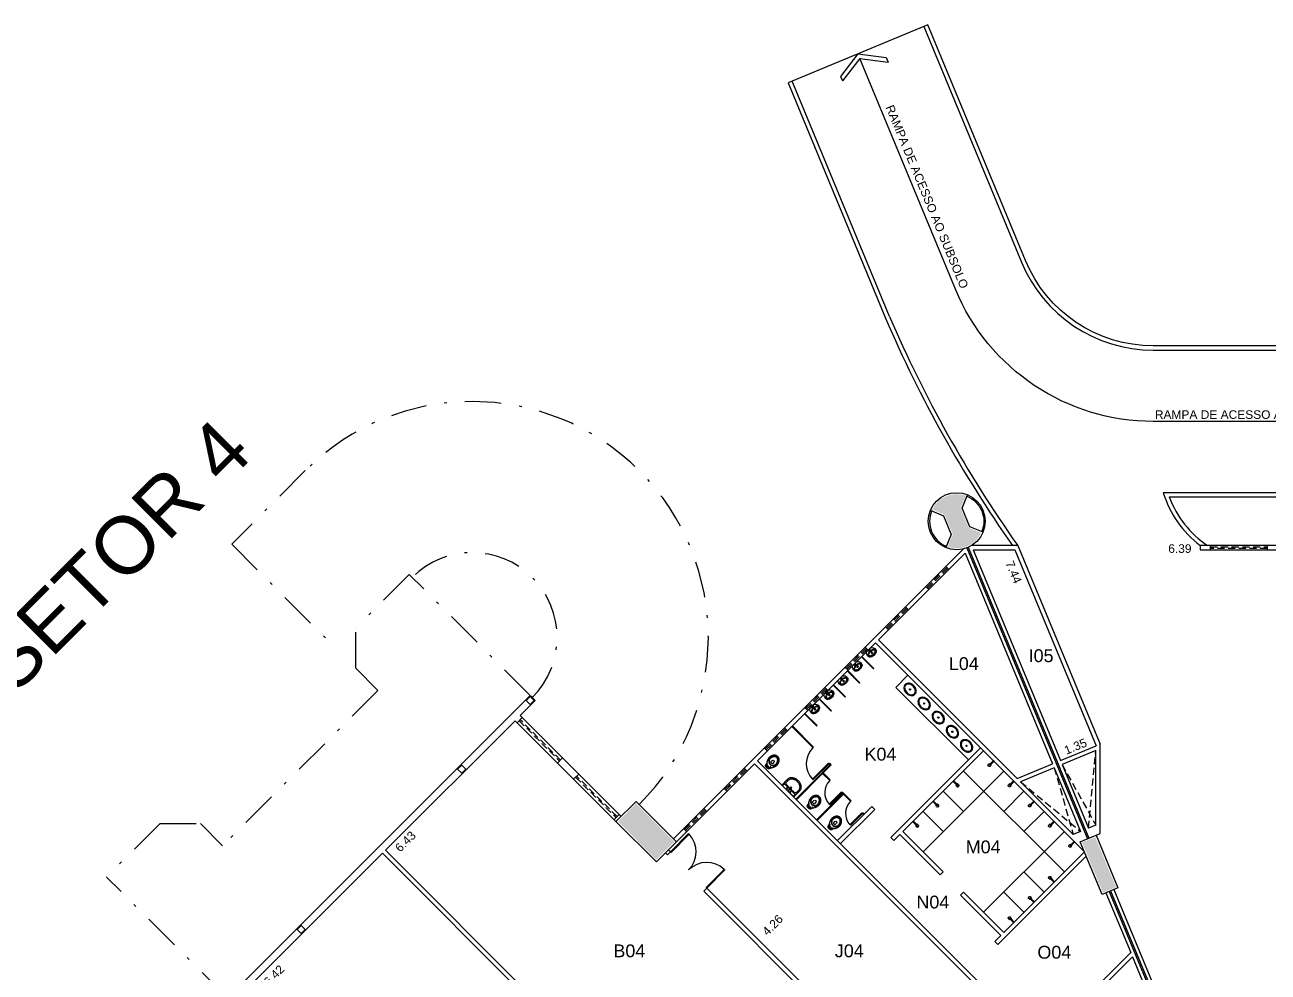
# Model space of a CAD drawing. Extents: x 308 to 539, y -42 to 210.
# Drawn here: x 378.66 to 422.23, y 172.82 to 206.02 of the extents above; entities that cross this region are included whole.
import ezdxf

# ---------------------------------------------------------------- set-up
doc = ezdxf.new("R2010")
doc.units = 0
doc.header["$LTSCALE"] = 2
doc.header["$PDMODE"] = 3
doc.linetypes.add('DASHDOT2', pattern=[12.7, 6.35, -3.175, 0, -3.175])
doc.linetypes.add('HIDDEN', pattern=[0.375, 0.25, -0.125])
doc.layers.get('0').update_dxf_attribs({"linetype": 'CONTINUOUS'})
doc.layers.get('DEFPOINTS').update_dxf_attribs({"linetype": 'CONTINUOUS'})
for name, color, linetype in [('DIVISÓRIAS-ARY', 2, 'CONTINUOUS'), ('ESQUADRIA-ALTA-ARY', 7, 'HIDDEN'), ('HACHURAS-ARY', 9, 'CONTINUOUS'), ('L_DECA', 7, 'CONTINUOUS'), ('MOBILIÁRIO-ARY', 7, 'CONTINUOUS'), ('PAREDE-ALTA-ARY', 1, 'CONTINUOUS'), ('PAREDE-BAIXA-ARY', 2, 'CONTINUOUS'), ('PEÇAS-SANIT-ARY', 7, 'CONTINUOUS'), ('PILAR-RED-ARY', 5, 'CONTINUOUS'), ('PILARES-PRINC-ARY', 5, 'CONTINUOUS'), ('PILARES-SECUND-ARY', 5, 'CONTINUOUS'), ('PROJ-COBERTURA-ARY', 7, 'DASHDOT2'), ('RAMPA-ARY', 2, 'CONTINUOUS'), ('RAMPA-INT-ARY', 7, 'CONTINUOUS'), ('RAMPA-PROJ-ARY', 7, 'HIDDEN'), ('TEXTO-PB-COR-ARY', 12, 'CONTINUOUS'), ('TEXTO-PB-COTAS-ARY', 12, 'CONTINUOUS'), ('TEXTOG-EP-ARY', 11, 'CONTINUOUS')]:
    doc.layers.add(name, color=color, linetype=linetype)
doc.styles.add('ARIAL', font='arial.ttf', dxfattribs={"height": 0.5})
doc.styles.add('SEM_ESCALA', font='arial.ttf')
doc.dimstyles.new('DIMTIC100-ARY', dxfattribs={"dimtxt": 0.3, "dimasz": 0.12, "dimexe": 0.1, "dimexo": 0.15, "dimgap": 0.1, "dimtad": 1, "dimjust": 1, "dimtoh": 1, "dimrnd": 0.01, "dimzin": 0, "dimdsep": 46, "dimtxsty": 'SEM_ESCALA', "dimblk1": 'NONE', "dimblk2": 'NONE', "dimsah": 1, "dimcen": -0.1, "dimdle": 0.06, "dimse1": 1, "dimse2": 1, "dimsd1": 1, "dimsd2": 1, "dimclrd": 1, "dimclre": 1, "dimclrt": 2, "dimadec": 0, "dimazin": 0, "dimtfac": 1, "dimtix": 1, "dimtmove": 2, "dimatfit": 3, "dimldrblk": 'NONE', "dimfxl": 1, "dimtolj": 1, "dimtzin": 0, "dimarcsym": 0})

# ---------------------------------------------------------------- blocks, each defined once
blk = doc.blocks.new('RAV10')
at = {"layer": 'L_DECA'}
blk.add_lwpolyline([(4.6, -12.9), (8.2, -12.9), (8.2, -12.9), (8.7, -13), (9.2, -13.2), (9.6, -13.5), (9.9, -14), (10.1, -14.3), (10.1, -14.3), (10.1, -14.3), (10.1, -14.3), (10.1, -14.3), (10.1, -14.3), (12.2, -18), (12.2, -18), (12.5, -18.6), (12.8, -19.1), (13.1, -19.6), (13.3, -20.1), (13.3, -20.1), (13.6, -20.6), (13.9, -21.1), (14.2, -21.5), (14.5, -22.1), (14.7, -22.6), (15, -23.1), (15.3, -23.6), (15.5, -24.1), (15.5, -24.1), (15.9, -24.8), (16.3, -25.6), (16.6, -26.3), (16.9, -27), (17.2, -27.8), (17.5, -28.6), (17.8, -29.4), (18, -30.2), (18, -30.2), (18.3, -31.4), (18.6, -32.6), (18.8, -33.9), (19, -35.2), (19.1, -36.4), (19.1, -37.7), (19.1, -39), (19, -40.3), (19, -40.3), (18.8, -41.6), (18.6, -42.9), (18.2, -44.2), (17.9, -45.5), (17.4, -46.8), (16.9, -48), (16.4, -49.3), (15.8, -50.4), (15.8, -50.4), (15.2, -51.4), (14.6, -52.3), (13.9, -53.1), (13.3, -53.9), (12.5, -54.8), (11.7, -55.5), (10.9, -56.3), (10.1, -57), (10.1, -57), (9, -57.8), (7.9, -58.5), (6.6, -59.1), (5.4, -59.6), (4.1, -60), (2.8, -60.3), (1.4, -60.4), (0, -60.5), (0, -60.5), (-1.4, -60.4), (-2.7, -60.3), (-4, -60), (-5.3, -59.6), (-6.6, -59.1), (-7.8, -58.5), (-9, -57.8), (-10.1, -57), (-10.1, -57), (-10.9, -56.3), (-11.7, -55.5), (-12.5, -54.8), (-13.2, -53.9), (-13.9, -53.1), (-14.5, -52.3), (-15.1, -51.4), (-15.7, -50.4), (-15.7, -50.4), (-16.3, -49.3), (-16.9, -48), (-17.4, -46.8), (-17.8, -45.5), (-18.2, -44.2), (-18.5, -42.9), (-18.7, -41.6), (-19, -40.3), (-19, -40.3), (-19, -39), (-19, -37.7), (-19, -36.4), (-18.9, -35.2), (-18.7, -33.9), (-18.5, -32.6), (-18.2, -31.4), (-17.9, -30.2), (-17.9, -30.2), (-17.7, -29.4), (-17.4, -28.6), (-17.1, -27.8), (-16.9, -27), (-16.6, -26.3), (-16.2, -25.6), (-15.8, -24.8), (-15.5, -24.1), (-15.5, -24.1), (-15.2, -23.6), (-15, -23.1), (-14.7, -22.6), (-14.4, -22.1), (-14.2, -21.5), (-13.9, -21.1), (-13.6, -20.6), (-13.3, -20.1), (-13.3, -20.1), (-13.1, -19.6), (-12.8, -19.1), (-12.4, -18.6), (-12.1, -18), (-10.1, -14.3), (-10.1, -14.3), (-10.1, -14.3), (-10.1, -14.3), (-10.1, -14.3), (-10.1, -14.3), (-9.8, -14), (-9.8, -14), (-9.6, -13.5), (-9.1, -13.2), (-8.6, -13), (-8.1, -12.9), (-4.5, -12.9)], dxfattribs=at)
at = {"layer": 'L_DECA', "color": 1}
for points in [[(12.2, -18), (13.3, -20.1), (13.3, -20.1), (13.6, -20.6), (13.8, -21.1), (14.1, -21.5), (14.3, -22.1), (14.5, -22.6), (14.7, -23.1), (15, -23.6), (15.2, -24.1), (15.2, -24.1), (15.5, -24.8), (15.9, -25.6), (16.2, -26.3), (16.6, -27.1), (16.9, -27.8), (17.1, -28.5), (17.4, -29.4), (17.6, -30.2), (17.6, -30.2), (17.9, -31.4), (18.1, -32.6), (18.3, -33.9), (18.5, -35.2), (18.5, -36.4), (18.5, -37.7), (18.5, -39), (18.4, -40.3), (18.4, -40.3), (18.2, -41.6), (17.9, -42.9), (17.6, -44.2), (17.2, -45.5), (16.7, -46.8), (16.2, -48), (15.6, -49.3), (15, -50.4), (15, -50.4), (14.4, -51.2), (13.9, -52), (13.3, -52.8), (12.8, -53.5), (12.2, -54.2), (11.5, -54.9), (10.9, -55.5), (10.1, -56.2), (10.1, -56.2), (9, -57.1), (7.9, -57.8), (6.6, -58.4), (5.4, -58.9), (4.1, -59.3), (2.8, -59.6), (1.4, -59.8), (0, -59.8), (0, -59.8), (-1.4, -59.8), (-2.7, -59.6), (-4.1, -59.3), (-5.3, -58.9), (-6.6, -58.4), (-7.8, -57.8), (-9, -57.1), (-10.1, -56.2), (-10.1, -56.2), (-10.8, -55.5), (-11.5, -54.9), (-12.1, -54.2), (-12.7, -53.5), (-13.3, -52.8), (-13.9, -52), (-14.4, -51.2), (-14.9, -50.4), (-14.9, -50.4), (-15.5, -49.3), (-16.1, -48), (-16.6, -46.8), (-17.1, -45.5), (-17.5, -44.2), (-17.9, -42.9), (-18.1, -41.6), (-18.3, -40.3), (-18.3, -40.3), (-18.4, -39.1), (-18.5, -37.7), (-18.5, -36.4), (-18.4, -35.2), (-18.2, -33.9), (-18, -32.6), (-17.8, -31.4), (-17.5, -30.2), (-17.5, -30.2), (-17.3, -29.4), (-17, -28.6), (-16.8, -27.8), (-16.5, -27.1), (-16.2, -26.3), (-15.8, -25.6), (-15.5, -24.8), (-15.2, -24.1), (-15.2, -24.1), (-15, -23.6), (-14.7, -23.1), (-14.5, -22.6), (-14.2, -22.1), (-14, -21.5), (-13.7, -21.1), (-13.5, -20.6), (-13.2, -20.1), (-12.1, -18)], [(-12.9, -30.2), (-12.9, -30.2), (-12.4, -29.3), (-11.9, -28.4), (-11.2, -27.7), (-10.6, -26.9), (-9.9, -26.2), (-9.2, -25.6), (-8.4, -25), (-7.5, -24.4), (-6.7, -23.9), (-5.8, -23.5), (-4.9, -23.1), (-3.9, -22.8), (-3, -22.6), (-2, -22.4), (-1, -22.3), (0, -22.2), (0, -22.2), (1, -22.3), (2, -22.4), (3, -22.6), (4, -22.8), (5, -23.1), (5.8, -23.5), (6.8, -23.9), (7.6, -24.4), (8.5, -25), (9.3, -25.6), (10, -26.2), (10.6, -26.9), (11.3, -27.7), (12, -28.4), (12.5, -29.3), (13, -30.2), (13, -30.2), (13.6, -31.3), (14, -32.6), (14.3, -33.8), (14.6, -35.1), (14.7, -36.4), (14.7, -37.7), (14.7, -39), (14.4, -40.3), (14.4, -40.3), (14.2, -41.6), (13.8, -42.9), (13.4, -44.2), (12.9, -45.5), (12.4, -46.8), (11.7, -48), (11.1, -49.3), (10.4, -50.4), (10.4, -50.4), (9.4, -51.7), (8.4, -52.8), (7.2, -53.8), (5.9, -54.6), (4.5, -55.2), (3.1, -55.8), (1.5, -56.1), (0, -56.2), (0, -56.2), (-1.5, -56.1), (-3.1, -55.8), (-4.4, -55.2), (-5.8, -54.6), (-7.1, -53.8), (-8.3, -52.8), (-9.3, -51.7), (-10.3, -50.4), (-10.3, -50.4), (-11, -49.3), (-11.7, -48), (-12.3, -46.8), (-12.8, -45.5), (-13.3, -44.2), (-13.7, -42.9), (-14.1, -41.6), (-14.4, -40.3), (-14.4, -40.3), (-14.6, -39), (-14.7, -37.7), (-14.6, -36.4), (-14.5, -35.1), (-14.2, -33.8), (-13.9, -32.6), (-13.5, -31.3), (-12.9, -30.2)], [(-12, -30.2), (-12, -30.2), (-11.5, -29.4), (-11, -28.6), (-10.4, -27.9), (-9.8, -27.2), (-9.1, -26.7), (-8.5, -26.1), (-7.7, -25.5), (-6.9, -25), (-6.1, -24.6), (-5.3, -24.2), (-4.5, -23.9), (-3.6, -23.6), (-2.8, -23.4), (-1.8, -23.2), (-0.9, -23.2), (0, -23.1), (0, -23.1), (0.9, -23.2), (1.9, -23.2), (2.8, -23.4), (3.6, -23.6), (4.5, -23.9), (5.4, -24.2), (6.2, -24.6), (7, -25), (7.7, -25.5), (8.5, -26.1), (9.2, -26.7), (9.8, -27.2), (10.4, -27.9), (11, -28.6), (11.5, -29.4), (12, -30.2), (12, -30.2), (12.7, -31.3), (13.2, -32.6), (13.6, -33.8), (13.9, -35), (14.1, -36.4), (14.1, -37.7), (14.1, -39), (13.9, -40.3), (13.9, -40.3), (13.6, -41.7), (13.2, -43), (12.8, -44.3), (12.3, -45.5), (11.7, -46.9), (11.1, -48.1), (10.4, -49.3), (9.6, -50.4), (9.6, -50.4), (8.8, -51.6), (7.8, -52.6), (6.7, -53.5), (5.5, -54.2), (4.2, -54.8), (2.8, -55.3), (1.5, -55.5), (0, -55.7), (0, -55.7), (-1.5, -55.5), (-2.8, -55.3), (-4.2, -54.8), (-5.4, -54.2), (-6.6, -53.5), (-7.7, -52.6), (-8.7, -51.6), (-9.6, -50.4), (-9.6, -50.4), (-10.3, -49.3), (-11, -48.1), (-11.7, -46.9), (-12.2, -45.5), (-12.7, -44.3), (-13.1, -43), (-13.5, -41.7), (-13.8, -40.3), (-13.8, -40.3), (-14, -39), (-14.1, -37.7), (-14, -36.4), (-13.9, -35), (-13.6, -33.8), (-13.2, -32.6), (-12.7, -31.3), (-12, -30.2)], [(-7.7, -9.4), (-8.1, -10.1), (-8.5, -10.8), (-8.6, -11.4), (-8.8, -12.2), (-8.8, -13.1)], [(-5.1, -12.9), (-5.1, -9.7), (-5.1, -7.8), (-5.1, -7.8), (-5.2, -7.6), (-5.3, -7.5), (-5.5, -7.4), (-5.9, -7.6), (-5.9, -7.6), (-6.4, -8), (-7.1, -8.6), (-7.7, -9.4)], [(5.1, -9.3), (5, -8.9), (4.6, -8.3), (3.9, -7.8), (3.1, -7.7), (0, -7.7), (-3.1, -7.7), (-3.1, -7.7), (-3.9, -7.8), (-4.5, -8.3), (-5, -8.9), (-5.1, -9.7)], [(4.6, -12.9), (4.6, -12.9), (4.2, -12.9), (3.9, -12.6), (3.6, -12.4), (3.6, -12), (3.6, -10.7), (3.6, -10.7), (3.6, -10.5), (3.6, -10.4), (3.7, -10.2), (3.9, -10.1), (3.9, -10.1), (3.9, -9.9), (3.9, -9.7), (3.8, -9.5), (3.6, -9.4), (0, -9.4), (-3.5, -9.4), (-3.5, -9.4), (-3.7, -9.5), (-3.9, -9.7), (-3.9, -9.9), (-3.8, -10.1), (-3.8, -10.1), (-3.6, -10.2), (-3.6, -10.4), (-3.5, -10.5), (-3.5, -10.7), (-3.5, -12), (-3.5, -12), (-3.6, -12.4), (-3.8, -12.6), (-4.1, -12.9), (-4.5, -12.9)], [(-4.5, -37), (-4.5, -29), (0, -29)], [(3.7, -10.3), (0, -10.3), (-3.6, -10.3)], [(4.6, -37), (4.6, -29), (0, -29)], [(5.1, -12.9), (5.1, -9.7), (5.1, -7.8), (5.1, -7.8), (5.2, -7.6), (5.3, -7.5), (5.5, -7.4), (5.9, -7.6), (5.9, -7.6), (6.4, -8), (7.1, -8.6), (7.7, -9.4)], [(7.7, -9.4), (8.1, -10.1), (8.5, -10.8), (8.6, -11.4), (8.8, -12.2), (8.8, -13.1)]]:
    blk.add_lwpolyline(points, dxfattribs=at)
at = {"layer": 'L_DECA', "color": 7}
for points in [[(10.1, -14.3), (10.1, -14.3), (10.1, -14.3), (10.1, -14.3), (10.1, -14.3), (10.1, -14.3), (9.6, -11.3), (9.6, -11.3), (9.3, -10.2), (8.9, -9.3), (8.3, -8.5), (7.7, -7.7), (6.9, -7), (6.1, -6.5), (5.1, -6.2), (4.1, -5.9), (4.1, -5.9), (3.6, -5.8), (3.1, -5.7), (2.6, -5.6), (2, -5.6), (1.5, -5.6), (1, -5.5), (0.5, -5.5), (0, -5.5), (0, -5.5), (-0.5, -5.5), (-1, -5.5), (-1.5, -5.6), (-2, -5.6), (-2.5, -5.6), (-3, -5.7), (-3.5, -5.8), (-4, -5.9), (-4, -5.9), (-5, -6.2), (-6, -6.5), (-6.9, -7), (-7.6, -7.7), (-8.2, -8.5), (-8.8, -9.3), (-9.3, -10.2), (-9.6, -11.3), (-10, -14.3), (-10, -14.3), (-10, -14.3), (-10, -14.3), (-10, -14.3), (-10.1, -14.3)], [(-4.5, -12.9), (0, -12.9)], [(4.6, -12.9), (0, -12.9)]]:
    blk.add_lwpolyline(points, dxfattribs=at)
at = {"layer": 'L_DECA', "color": 1}
for centre in [(-7.6, -17), (7.6, -17)]:
    blk.add_circle(centre, 0.672, dxfattribs=at)
blk.add_arc((0, -37), 4.56, 180, 0, dxfattribs=at)
blk = doc.blocks.new('DUO04')
at = {"layer": 'L_DECA'}
blk.add_line((-27.8, 0), (27.8, 0), dxfattribs=at)
at = {"layer": 'L_DECA', "color": 1}
for p, q in [((-26.5, -9.9), (-26.5, 0)), ((26.5, -9.9), (26.5, 0)), ((-26.5, -9.9), (0, -9.9)), ((26.5, -9.9), (0, -9.9))]:
    blk.add_line(p, q, dxfattribs=at)
at = {"layer": 'L_DECA', "color": 7}
for points in [[(-27.8, 0), (-27.8, 0), (-28.5, -0.1), (-29.1, -0.3), (-29.4, -0.8), (-29.5, -1.4), (-29.5, -23.9)], [(27.8, 0), (27.8, 0), (28.5, -0.1), (29.1, -0.3), (29.4, -0.8), (29.5, -1.4), (29.5, -23.9)], [(-29.5, -23.9), (-29.5, -29.7), (-29.5, -29.7), (-29.4, -32.1), (-28.9, -34.4), (-28.2, -36.5), (-27.2, -38.6), (-26.1, -40.5), (-24.7, -42.2), (-23.1, -43.8), (-21.3, -45.2), (-21.3, -45.2), (-20.2, -45.9), (-19.1, -46.6), (-18, -47.2), (-16.9, -47.9), (-15.7, -48.4), (-14.5, -49), (-13.3, -49.4), (-12.1, -49.9), (-10.8, -50.3), (-9.5, -50.5), (-8.2, -50.9), (-6.7, -51.1), (-4.8, -51.4), (-2.9, -51.5), (-1.4, -51.5), (0, -51.5)], [(29.5, -23.9), (29.5, -29.7), (29.5, -29.7), (29.4, -32.1), (28.9, -34.4), (28.2, -36.5), (27.2, -38.6), (26.1, -40.5), (24.7, -42.2), (23.1, -43.8), (21.3, -45.2), (21.3, -45.2), (20.2, -45.9), (19.1, -46.6), (18, -47.2), (16.9, -47.9), (15.7, -48.4), (14.5, -49), (13.3, -49.4), (12.1, -49.9), (10.8, -50.3), (9.5, -50.5), (8.2, -50.9), (6.7, -51.1), (4.8, -51.4), (2.9, -51.5), (1.4, -51.5), (0, -51.5)]]:
    blk.add_lwpolyline(points, dxfattribs=at)
at = {"layer": 'L_DECA', "color": 1}
for points in [[(-26.5, -9.9), (-26.9, -10), (-27.5, -10.1), (-28, -10.6), (-28.4, -11.2), (-28.7, -11.9), (-29, -12.7), (-29.2, -13.7), (-29.4, -15), (-29.5, -16.8)], [(0, -12.4), (0, -12.4), (-0.8, -12.4), (-1.4, -12.4), (-1.1, -12.4), (-1.8, -12.4), (-2.5, -12.4), (-3.3, -12.4), (-3.9, -12.4), (-4.7, -12.4), (-7.9, -12.4), (-8.6, -12.4), (-9.3, -12.4), (-10, -12.4), (-10.7, -12.4), (-11.4, -12.4), (-12, -12.4), (-12.7, -12.4), (-12.7, -12.4), (-13.7, -12.4), (-14.7, -12.5), (-15.8, -12.6), (-16.8, -12.8), (-17.8, -13), (-18.8, -13.2), (-19.8, -13.5), (-20.8, -13.7), (-20.8, -13.7), (-21.7, -14.1), (-22.6, -14.7), (-23.3, -15.4), (-23.9, -16.1), (-24.5, -17), (-24.8, -18), (-25.1, -19), (-25.2, -20), (-25.2, -20), (-25.2, -21.8), (-25.2, -23.1), (-25.2, -23.9)], [(-25.2, -23.9), (-25.2, -27.3), (-25.2, -29.6), (-25.2, -29.6), (-25, -31.4), (-24.8, -33.1), (-24.2, -34.8), (-23.5, -36.3), (-22.6, -37.8), (-21.6, -39.1), (-20.4, -40.4), (-19.1, -41.4), (-19.1, -41.4), (-18.1, -42.1), (-17.1, -42.7), (-16.2, -43.3), (-15.2, -43.9), (-14.1, -44.4), (-13, -44.8), (-11.9, -45.3), (-10.8, -45.7), (-9.7, -46.1), (-8.6, -46.4), (-6.7, -46.8), (-5.2, -47), (-3.3, -47.2), (-2.1, -47.2), (-1, -47.2), (0, -47.2)], [(0, -12.4), (0, -12.4), (0.8, -12.4), (1.4, -12.4), (1.1, -12.4), (1.8, -12.4), (2.5, -12.4), (3.3, -12.4), (3.9, -12.4), (4.7, -12.4), (7.9, -12.4), (8.6, -12.4), (9.3, -12.4), (10, -12.4), (10.7, -12.4), (11.4, -12.4), (12, -12.4), (12.7, -12.4), (12.7, -12.4), (13.7, -12.4), (14.7, -12.5), (15.8, -12.6), (16.8, -12.8), (17.8, -13), (18.8, -13.2), (19.8, -13.5), (20.8, -13.7), (20.8, -13.7), (21.7, -14.1), (22.6, -14.7), (23.3, -15.4), (23.9, -16.1), (24.5, -17), (24.8, -18), (25.1, -19), (25.2, -20), (25.2, -20), (25.2, -21.8), (25.2, -23.1), (25.2, -23.9)], [(25.2, -23.9), (25.2, -27.3), (25.2, -29.6), (25.2, -29.6), (25, -31.4), (24.8, -33.1), (24.2, -34.8), (23.5, -36.3), (22.6, -37.8), (21.6, -39.1), (20.4, -40.4), (19.1, -41.4), (19.1, -41.4), (18.1, -42.1), (17.1, -42.7), (16.2, -43.3), (15.2, -43.9), (14.1, -44.4), (13, -44.8), (11.9, -45.3), (10.8, -45.7), (9.7, -46.1), (8.6, -46.4), (6.7, -46.8), (5.2, -47), (3.3, -47.2), (2.1, -47.2), (1, -47.2), (0, -47.2)], [(26.5, -9.9), (26.9, -10), (27.5, -10.1), (28, -10.6), (28.4, -11.2), (28.7, -11.9), (29, -12.7), (29.2, -13.7), (29.4, -15), (29.5, -16.8)]]:
    blk.add_lwpolyline(points, dxfattribs=at)
for centre, radius in [((-8.5, -4.9), 1.75), ((0, -17), 2.25), ((0, -4.9), 1.75), ((0, -17), 0.981), ((8.5, -4.9), 1.75)]:
    blk.add_circle(centre, radius, dxfattribs=at)
blk = doc.blocks.new('MIC01')
at = {"layer": 'L_DECA'}
blk.add_line((-10, 0), (10, 0), dxfattribs=at)
at = {"layer": 'L_DECA', "color": 1}
for p, q in [((-5.3, 0), (-4.5, -2.2)), ((5.3, 0), (4.5, -2.2)), ((-4.5, -2.2), (0, -2.2)), ((4.5, -2.2), (0, -2.2))]:
    blk.add_line(p, q, dxfattribs=at)
for points in [[(0, -7.1, 0.058109), (-7, -8, 0.07175), (-12.3, -10.1, 0.106494), (-16.3, -13.6, 0.158235), (-17.4, -17.1, 0.158235)], [(0, -23.1, -0.04416), (-5.4, -22.6, -0.058504), (-9.4, -21.4, -0.100522), (-12.6, -19.1, -0.041446), (-13.7, -17.2, -0.101301), (-14.1, -15.3, -0.003595), (-14.1, -15.1)], [(17.4, -17.1, 0.158235), (16.3, -13.6, 0.106494), (12.3, -10.1, 0.07175), (7, -8, 0.058109), (0, -7.1, 0.058109)], [(0, -23.1, 0.04416), (5.4, -22.6, 0.058504), (9.4, -21.4, 0.100522), (12.6, -19.1, 0.041446), (13.7, -17.2, 0.101301), (14.1, -15.3, 0.003595), (14.1, -15.1)]]:
    blk.add_lwpolyline(points, format="xyb", dxfattribs=at)
at = {"layer": 'L_DECA'}
blk.add_lwpolyline([(-17.4, -17.1, 0.158235), (-16.3, -20.6, 0.106494), (-12.3, -24.1, 0.07175), (-7, -26.2, 0.058109), (0, -27, 0.058109), (7, -26.2, 0.07175), (12.3, -24.1, 0.106494), (16.3, -20.6, 0.158235), (17.4, -17.1, 0.158235)], format="xyb", dxfattribs=at)
at = {"layer": 'L_DECA', "color": 1}
blk.add_lwpolyline([(0, -9, 0.056411), (-5.8, -9.7, 0.070161), (-10.3, -11.4, 0.106104), (-13.6, -14.3, 0.161988), (-14.5, -17.1, 0.161988), (-13.6, -19.9, 0.106104), (-10.3, -22.8, 0.070161), (-5.8, -24.5, 0.056411), (0, -25.1, 0.056411), (5.8, -24.5, 0.070161), (10.3, -22.8, 0.106104), (13.6, -19.9, 0.161988), (14.5, -17.1, 0.161988), (13.6, -14.3, 0.106104), (10.3, -11.4, 0.070161), (5.8, -9.7, 0.056411)], format="xyb", close=True, dxfattribs=at)
for centre, radius in [((-2, -14.6), 0.51), ((-2, -16.7), 0.51), ((0, -4.7), 1.76), ((0, -4.7), 0.844), ((0, -13.6), 0.51), ((0, -15.7), 0.51), ((0, -17.8), 0.51), ((2, -14.6), 0.51), ((2, -16.7), 0.51)]:
    blk.add_circle(centre, radius, dxfattribs=at)
at = {"layer": 'L_DECA'}
for centre, start, end in [((-2.6, -13.5), 118.7979, 195.9069), ((2.6, -13.5), 344.0931, 61.2021)]:
    blk.add_arc(centre, 15.4, start, end, dxfattribs=at)
blk = doc.blocks.new('CUB01')
at = {"layer": 'L_DECA'}
blk.add_lwpolyline([(-24.5, -18.7, 0.124977), (-22.8, -25.6, 0.105809), (-17.3, -31.9, 0.086634), (-9.6, -35.9, 0.076682), (0, -37.4, 0.076682), (9.6, -35.9, 0.086634), (17.3, -31.9, 0.105809), (22.8, -25.6, 0.124977), (24.5, -18.7, 0.124977), (22.8, -11.8, 0.105809), (17.3, -5.5, 0.086634), (9.6, -1.5, 0.076682), (0, 0, 0.076682), (-9.6, -1.5, 0.086634), (-17.3, -5.5, 0.105809), (-22.8, -11.8, 0.124977)], format="xyb", close=True, dxfattribs=at)
at = {"layer": 'L_DECA', "color": 1}
blk.add_lwpolyline([(0.1, -2.9, 0.074123), (-8.3, -4.1, 0.084852), (-15, -7.5, 0.106323), (-19.8, -12.9, 0.128843), (-21.3, -18.6, 0.128843), (-19.8, -24.4, 0.106323), (-15, -29.8, 0.084852), (-8.3, -33.1, 0.074123), (0.1, -34.4, 0.074123), (8.6, -33.1, 0.084852), (15.3, -29.8, 0.106323), (20, -24.4, 0.128843), (21.5, -18.6, 0.128843), (20, -12.9, 0.106323), (15.3, -7.5, 0.084852), (8.6, -4.1, 0.074123)], format="xyb", close=True, dxfattribs=at)
for radius in [2.25, 1.06]:
    blk.add_circle((0.1, -18.7), radius, dxfattribs=at)
blk = doc.blocks.new('CHUVEIRO')
at = {"layer": 'PEÇAS-SANIT-ARY'}
for p, q in [((-0.029, 0.168), (-0.043, 0.208)), ((-0.015, 0.17), (0.015, 0.17)), ((-0.015, 0), (-0.015, 0.17)), ((0.015, 0), (-0.015, 0)), ((0.015, 0.17), (0.015, 0)), ((0.043, 0.207), (0.03, 0.175))]:
    blk.add_line(p, q, dxfattribs=at)
for points in [[(0.045, 0.22, 0.109452), (0.042, 0.235, 0.102376), (0.032, 0.248, 0.093737), (0.017, 0.257, 0.088426), (0, 0.26, 0.088426), (-0.017, 0.257, 0.093737), (-0.032, 0.248, 0.102376), (-0.042, 0.235, 0.109452), (-0.045, 0.22, 0.085068), (-0.043, 0.208, 0.102376)], [(0.015, 0.153, 0.061293), (0.021, 0.157, 0.104065), (0.028, 0.166, 0.115836), (0.03, 0.175, 0.115836), (0.028, 0.184, 0.104065), (0.021, 0.193, 0.09084), (0.012, 0.198, 0.083285), (0, 0.2, 0.083285), (-0.012, 0.198, 0.09084), (-0.021, 0.193, 0.104065), (-0.028, 0.184, 0.115836), (-0.03, 0.175, 0.115836), (-0.028, 0.166, 0.104065), (-0.021, 0.157, 0.061293), (-0.015, 0.153, 0.083285)], [(0.043, 0.207, 0.093692), (0.045, 0.22, 0.109452)]]:
    blk.add_lwpolyline(points, format="xyb", dxfattribs=at)
blk = doc.blocks.new('*D73')
at = {"layer": 'DEFPOINTS', "color": 0, "linetype": 'ByBlock', "ltscale": 0.5}
for p in [(391.193, 176.984), (391.61, 176.567), (386.65, 172.441)]:
    blk.add_point(p, dxfattribs=at)
at = {"color": 2, "linetype": 'ByBlock', "ltscale": 0.5, "insert": (387.389, 172.704), "char_height": 0.3, "attachment_point": 5, "rotation": 45, "style": 'SEM_ESCALA'}
blk.add_mtext('\\A1;6.42', dxfattribs=at)
blk = doc.blocks.new('_NONE')
at = {"color": 0, "linetype": 'ByBlock', "ltscale": 0.5}
blk.add_circle((0, 0), 0.25, dxfattribs=at)
blk = doc.blocks.new('*D74')
at = {"layer": 'DEFPOINTS', "color": 0, "linetype": 'ByBlock', "ltscale": 0.5}
for p in [(395.843, 181.633), (396.218, 181.258), (391.3, 177.09)]:
    blk.add_point(p, dxfattribs=at)
at = {"color": 2, "linetype": 'ByBlock', "ltscale": 0.5, "insert": (391.998, 177.396), "char_height": 0.3, "attachment_point": 5, "rotation": 45, "style": 'SEM_ESCALA'}
blk.add_mtext('\\A1;6.43', dxfattribs=at)
blk = doc.blocks.new('*D75')
at = {"layer": 'DEFPOINTS', "color": 0, "linetype": 'ByBlock', "ltscale": 0.5}
for p in [(388.922, 174.712), (388.414, 174.253), (401.579, 160.711)]:
    blk.add_point(p, dxfattribs=at)
at = {"color": 2, "linetype": 'ByBlock', "ltscale": 0.5, "insert": (400.694, 161.046), "char_height": 0.3, "attachment_point": 5, "rotation": 312.1149, "style": 'SEM_ESCALA'}
blk.add_mtext('\\A1;18.87', dxfattribs=at)
blk = doc.blocks.new('*D76')
at = {"layer": 'DEFPOINTS', "color": 0, "linetype": 'ByBlock', "ltscale": 0.5}
for p in [(407.555, 176.798), (408.439, 175.915), (405.424, 172.9)]:
    blk.add_point(p, dxfattribs=at)
at = {"color": 2, "linetype": 'ByBlock', "ltscale": 0.5, "insert": (404.868, 174.468), "char_height": 0.3, "attachment_point": 5, "rotation": 45, "style": 'SEM_ESCALA'}
blk.add_mtext('\\A1;4.26', dxfattribs=at)
blk = doc.blocks.new('*D113')
at = {"layer": 'DEFPOINTS', "color": 0, "linetype": 'ByBlock', "ltscale": 0.5}
for p in [(413.358, 187.624), (415.661, 180.528), (416.204, 180.753)]:
    blk.add_point(p, dxfattribs=at)
at = {"color": 2, "linetype": 'ByBlock', "ltscale": 0.5, "insert": (413.317, 186.841), "char_height": 0.3, "attachment_point": 5, "rotation": 292.5, "style": 'SEM_ESCALA'}
blk.add_mtext('\\A1;7.44', dxfattribs=at)
blk = doc.blocks.new('*D114')
at = {"layer": 'DEFPOINTS', "color": 0, "linetype": 'ByBlock', "ltscale": 0.5}
for p in [(416.204, 180.753), (416.204, 180.753), (414.956, 180.236)]:
    blk.add_point(p, dxfattribs=at)
at = {"color": 2, "linetype": 'ByBlock', "ltscale": 0.5, "insert": (415.483, 180.729), "char_height": 0.3, "attachment_point": 5, "rotation": 22.5, "style": 'SEM_ESCALA'}
blk.add_mtext('\\A1;1.35', dxfattribs=at)
blk = doc.blocks.new('*D117')
at = {"layer": 'DEFPOINTS', "color": 0, "linetype": 'ByBlock', "ltscale": 0.5}
for p in [(413.459, 187.774), (413.459, 187.41), (419.851, 187.624)]:
    blk.add_point(p, dxfattribs=at)
at = {"color": 2, "linetype": 'ByBlock', "ltscale": 0.5, "insert": (419.141, 187.664), "char_height": 0.3, "attachment_point": 5, "style": 'SEM_ESCALA'}
blk.add_mtext('\\A1;6.39', dxfattribs=at)

msp = doc.modelspace()

# ---------------------------------------------------------------- hatches: boundary and pattern name
at = {"layer": 'HACHURAS-ARY', "ltscale": 0.5}
for points in [[(411.456, 189.086), (411.636, 189.52, 0.383694), (410.462, 189.033), (410.895, 188.854), (411.182, 188.162), (411.002, 187.729, 0.383694), (412.176, 188.215), (411.743, 188.395)], [(400.085, 178.734), (399.449, 178.097), (400.792, 176.754), (401.429, 177.39)], [(416.176, 177.553), (415.714, 177.362), (416.441, 175.606), (416.903, 175.798)]]:
    msp.add_hatch(color=256, dxfattribs=at).paths.add_polyline_path(points)

# ---------------------------------------------------------------- linework, layer by layer
at = {"layer": 'DIVISÓRIAS-ARY'}
for p, q in [((407.979, 183.87), (408.403, 183.445)), ((407.993, 183.884), (408.417, 183.46)), ((408.417, 183.46), (408.403, 183.445)), ((407.484, 183.375), (407.908, 182.951)), ((407.498, 183.389), (407.922, 182.965)), ((406.989, 182.88), (407.413, 182.456)), ((407.003, 182.894), (407.427, 182.47)), ((407.922, 182.965), (407.908, 182.951)), ((406.494, 182.385), (406.918, 181.961)), ((406.508, 182.399), (406.932, 181.975)), ((407.427, 182.47), (407.413, 182.456)), ((405.985, 181.876), (406.409, 181.451)), ((405.999, 181.89), (406.423, 181.466)), ((406.932, 181.975), (406.918, 181.961)), ((405.539, 181.43), (406.282, 180.688)), ((405.561, 181.451), (406.303, 180.709)), ((406.409, 181.451), (406.423, 181.466)), ((406.282, 180.688), (406.303, 180.709)), ((405.681, 178.885), (406.883, 180.087)), ((406.261, 179.578), (406.826, 180.143)), ((406.282, 179.557), (406.869, 180.143)), ((406.643, 179.804), (406.925, 180.087)), ((406.848, 180.122), (406.826, 180.143)), ((406.883, 180.087), (406.848, 180.122)), ((406.925, 180.087), (406.869, 180.143)), ((405.702, 178.863), (406.621, 179.783)), ((406.261, 179.578), (406.282, 179.557)), ((406.869, 179.535), (406.621, 179.783)), ((406.89, 179.556), (406.643, 179.804)), ((406.869, 179.535), (406.89, 179.556)), ((410.143, 177.039), (412.971, 179.867)), ((415.092, 176.332), (411.557, 179.868)), ((406.848, 178.708), (407.272, 179.132)), ((406.869, 178.687), (407.314, 179.132)), ((407.293, 179.111), (407.272, 179.132)), ((407.328, 179.076), (407.293, 179.111)), ((407.618, 178.828), (407.314, 179.132)), ((411.557, 178.453), (410.85, 179.16)), ((412.971, 178.453), (413.678, 179.16)), ((406.409, 178.156), (407.328, 179.076)), ((406.43, 178.135), (407.35, 179.054)), ((406.869, 178.687), (406.848, 178.708)), ((407.597, 178.807), (407.35, 179.054)), ((407.597, 178.807), (407.618, 178.828)), ((407.576, 177.98), (408, 178.404)), ((407.598, 177.959), (408.043, 178.404)), ((408.021, 178.383), (408, 178.404)), ((408.057, 178.347), (408.021, 178.383)), ((408.078, 178.368), (408.043, 178.404)), ((410.85, 177.746), (410.143, 178.453)), ((413.678, 177.746), (414.385, 178.453)), ((401.923, 177.673), (401.287, 177.037)), ((401.945, 177.652), (401.309, 177.016)), ((401.945, 177.652), (401.923, 177.673)), ((412.264, 174.918), (415.092, 177.746)), ((401.287, 177.037), (401.309, 177.016)), ((403.175, 176.421), (402.539, 175.785)), ((403.196, 176.4), (402.56, 175.764)), ((403.175, 176.421), (403.196, 176.4)), ((414.385, 175.625), (413.678, 176.332)), ((402.56, 175.764), (402.539, 175.785)), ((413.678, 174.918), (412.971, 175.625))]:
    msp.add_line(p, q, dxfattribs=at)
at = {"layer": 'DIVISÓRIAS-ARY', "color": 7, "ltscale": 0.5}
for centre, radius, start, end in [((406.848, 180.122), 0.8, 135, 222.8509), ((407.293, 179.111), 0.6, 135, 222.134), ((408.021, 178.383), 0.6, 135, 222.134), ((401.287, 177.037), 0.9, 315, 43.0898), ((402.56, 175.764), 0.9, 46.9102, 135)]:
    msp.add_arc(centre, radius, start, end, dxfattribs=at)
at = {"layer": 'ESQUADRIA-ALTA-ARY', "ltscale": 0.5}
for p, q in [((420.206, 187.774), (420.206, 187.624)), ((420.206, 187.724), (422.206, 187.724)), ((422.206, 187.674), (420.206, 187.674)), ((422.206, 187.774), (422.206, 187.624)), ((410.975, 187.007), (410.268, 186.3)), ((410.303, 186.265), (411.01, 186.972)), ((410.939, 187.042), (411.046, 186.936)), ((410.232, 186.335), (410.338, 186.229)), ((409.561, 185.593), (408.853, 184.886)), ((408.889, 184.85), (409.596, 185.557)), ((409.525, 185.628), (409.631, 185.522)), ((408.818, 184.921), (408.924, 184.815)), ((408.146, 184.179), (407.439, 183.471)), ((407.475, 183.436), (408.182, 184.143)), ((408.111, 184.214), (408.217, 184.108)), ((407.404, 183.507), (407.51, 183.401)), ((406.732, 182.764), (406.025, 182.057)), ((406.06, 182.022), (406.768, 182.729)), ((406.697, 182.8), (406.803, 182.694)), ((405.99, 182.093), (406.096, 181.987)), ((395.984, 181.633), (397.398, 180.219)), ((397.434, 180.254), (396.019, 181.668)), ((405.318, 181.35), (404.611, 180.643)), ((404.646, 180.608), (405.353, 181.315)), ((405.283, 181.386), (405.389, 181.279)), ((404.575, 180.678), (404.682, 180.572)), ((403.868, 179.971), (403.974, 179.865)), ((397.964, 179.653), (399.378, 178.239)), ((399.414, 178.274), (397.999, 179.688)), ((403.904, 179.936), (403.197, 179.229)), ((403.232, 179.193), (403.939, 179.901)), ((403.161, 179.264), (403.267, 179.158)), ((402.49, 178.522), (401.782, 177.815)), ((401.818, 177.779), (402.525, 178.486)), ((402.454, 178.557), (402.56, 178.451)), ((401.747, 177.85), (401.853, 177.744))]:
    msp.add_line(p, q, dxfattribs=at)
at = {"layer": 'ESQUADRIA-ALTA-ARY'}
for p, q in [((396.09, 181.739), (395.913, 181.562)), ((397.504, 180.325), (397.328, 180.148)), ((398.07, 179.759), (397.893, 179.582)), ((399.484, 178.345), (399.308, 178.168))]:
    msp.add_line(p, q, dxfattribs=at)
at = {"layer": 'MOBILIÁRIO-ARY'}
for p, q in [((409.188, 182.802), (409.612, 183.226)), ((411.734, 180.256), (409.188, 182.802))]:
    msp.add_line(p, q, dxfattribs=at)
at = {"layer": 'PAREDE-ALTA-ARY'}
for p, q in [((401.394, 177.496), (411.548, 187.651)), ((411.619, 187.509), (408.58, 184.471)), ((411.619, 187.509), (414.679, 180.121)), ((411.679, 187.691), (415.902, 177.494)), ((411.725, 187.71), (415.949, 177.513)), ((413.459, 187.774), (411.846, 187.774)), ((411.896, 187.624), (413.358, 187.624)), ((411.896, 187.624), (414.956, 180.236)), ((413.358, 187.624), (416.204, 180.753)), ((413.459, 187.774), (416.343, 180.811)), ((426.206, 187.774), (419.851, 187.774)), ((419.851, 187.774), (419.851, 187.624)), ((419.851, 187.624), (426.206, 187.624)), ((408.474, 184.365), (404.337, 180.228)), ((415.789, 177.049), (408.474, 184.365)), ((413.442, 179.609), (408.58, 184.471)), ((385.766, 171.91), (396.373, 182.517)), ((396.019, 181.81), (396.55, 182.34)), ((396.55, 182.34), (396.391, 182.499)), ((399.555, 178.274), (396.019, 181.81)), ((391.3, 177.09), (395.843, 181.633)), ((395.843, 181.633), (399.378, 178.097)), ((414.956, 180.236), (416.204, 180.753)), ((416.193, 180.586), (415.013, 180.098)), ((416.193, 177.974), (416.193, 180.586)), ((416.343, 177.676), (416.343, 180.811)), ((404.231, 180.122), (401.5, 177.39)), ((413.212, 171.142), (404.231, 180.122)), ((413.318, 171.248), (404.337, 180.228)), ((413.442, 179.609), (414.679, 180.121)), ((414.736, 179.983), (413.557, 179.494)), ((414.736, 179.983), (415.66, 177.753)), ((415.013, 180.098), (415.937, 177.868)), ((415.404, 177.647), (413.557, 179.494)), ((416.193, 177.974), (415.937, 177.868)), ((415.66, 177.753), (415.404, 177.647)), ((416.203, 177.618), (416.343, 177.676)), ((386.65, 172.441), (391.193, 176.984)), ((403.568, 164.609), (391.193, 176.984)), ((403.674, 164.715), (391.3, 177.09)), ((401.181, 176.931), (401.111, 177.001)), ((401.287, 177.037), (401.181, 176.931)), ((401.287, 177.037), (401.217, 177.108)), ((402.56, 175.764), (402.454, 175.658)), ((408.182, 169.93), (402.454, 175.658)), ((408.288, 170.036), (402.56, 175.764)), ((416.668, 175.646), (421.048, 165.07)), ((416.714, 175.665), (421.095, 165.09)), ((416.83, 175.713), (421.21, 165.137)), ((416.552, 175.598), (417.418, 173.509)), ((417.418, 173.509), (414.237, 170.329)), ((417.48, 173.359), (412.849, 168.728)), ((417.48, 173.359), (420.933, 165.023))]:
    msp.add_line(p, q, dxfattribs=at)
at = {"layer": 'PAREDE-BAIXA-ARY'}
for p, q in [((409.011, 177.534), (412.157, 180.68)), ((409.436, 177.746), (412.263, 180.574)), ((407.138, 177.428), (408.34, 178.63)), ((407.244, 177.322), (408.446, 178.524)), ((408.446, 178.524), (408.34, 178.63)), ((409.011, 177.534), (409.117, 177.428)), ((409.117, 177.428), (409.33, 177.64)), ((410.744, 176.226), (409.33, 177.64)), ((410.85, 176.332), (409.436, 177.746)), ((412.971, 174.211), (415.795, 177.035)), ((412.758, 173.786), (415.857, 176.885)), ((410.744, 176.226), (410.85, 176.332)), ((411.451, 175.519), (411.557, 175.625)), ((412.971, 174.211), (411.557, 175.625)), ((412.865, 174.105), (411.451, 175.519)), ((412.652, 173.892), (412.865, 174.105)), ((412.652, 173.892), (412.758, 173.786))]:
    msp.add_line(p, q, dxfattribs=at)
at = {"layer": 'PILAR-RED-ARY'}
for points in [[(412.243, 188.241), (411.781, 188.433), (411.51, 189.086), (411.702, 189.548)], [(410.395, 189.007), (410.857, 188.815), (411.128, 188.162), (410.936, 187.7)]]:
    msp.add_lwpolyline(points, dxfattribs=at)
msp.add_lwpolyline([(411.683, 189.502, -0.414214), (412.197, 188.261, -0.414214)], format="xyb", dxfattribs=at)
msp.add_circle((411.319, 188.624), 1, dxfattribs=at)
msp.add_arc((411.319, 188.624), 0.95, 157.5, 247.5, dxfattribs=at)
at = {"layer": 'PILARES-PRINC-ARY'}
for points in [[(400.085, 178.805), (399.378, 178.097), (400.792, 176.683), (401.5, 177.39)], [(415.649, 177.389), (416.203, 177.618), (416.968, 175.77), (416.414, 175.541)]]:
    msp.add_lwpolyline(points, close=True, dxfattribs=at)
at = {"layer": 'PILARES-SECUND-ARY'}
for points in [[(396.373, 182.199), (396.514, 182.34), (396.373, 182.482), (396.232, 182.34)], [(394.11, 179.936), (393.969, 179.795), (393.827, 179.936), (393.969, 180.077)], [(388.347, 174.173), (388.489, 174.314), (388.347, 174.456), (388.206, 174.314)]]:
    msp.add_lwpolyline(points, close=True, dxfattribs=at)
at = {"layer": 'PROJ-COBERTURA-ARY', "ltscale": 0.1}
for p, q in [((392.13, 186.76), (390.257, 184.886)), ((396.373, 182.517), (392.13, 186.76)), ((390.257, 183.471), (390.257, 184.886)), ((391.034, 182.694), (390.257, 183.471)), ((391.034, 182.694), (385.59, 177.249)), ((383.398, 178.027), (381.524, 176.153)), ((383.398, 178.027), (384.812, 178.027)), ((384.812, 178.027), (385.59, 177.249)), ((385.766, 171.91), (381.524, 176.153))]:
    msp.add_line(p, q, dxfattribs=at)
msp.add_lwpolyline([(400.191, 178.699, 1), (388.489, 190.401), (385.908, 187.82), (389.549, 184.179)], format="xyb", dxfattribs=at)
msp.add_arc((394.34, 184.55), 2.975, 315, 135, dxfattribs=at)
at = {"layer": 'RAMPA-ARY'}
for p, q in [((410.167, 205.967), (405.548, 204.053)), ((426.206, 189.624), (418.561, 189.624)), ((418.77, 189.474), (426.206, 189.474))]:
    msp.add_line(p, q, dxfattribs=at)
for points in [[(426.206, 194.774), (418.206, 194.774, -0.303347), (413.725, 197.768), (410.306, 206.024), (410.167, 205.967), (413.587, 197.711, 0.303347), (418.206, 194.624), (426.206, 194.624)], [(408.967, 195.797), (405.548, 204.053), (405.409, 203.996), (408.829, 195.74, 0.051952), (413.274, 187.774, 0.051952)]]:
    msp.add_lwpolyline(points, format="xyb", dxfattribs=at)
for centre, radius, start, end in [((449.28, 213.092), 43.866, 203.217, 215.2506), ((422.071, 190.698), 3.671, 197.0084, 232.7923), ((422.071, 190.698), 3.521, 200.3389, 236.1376)]:
    msp.add_arc(centre, radius, start, end, dxfattribs=at)
at = {"layer": 'RAMPA-INT-ARY'}
for p, q in [((407.857, 205.01), (407.249, 204.217)), ((407.924, 204.85), (407.315, 204.057)), ((407.857, 205.01), (408.849, 204.88)), ((407.924, 204.85), (408.915, 204.719)), ((408.849, 204.88), (408.915, 204.719)), ((407.249, 204.217), (407.315, 204.057))]:
    msp.add_line(p, q, dxfattribs=at)
msp.add_lwpolyline([(426.206, 192.124), (418.206, 192.124, -0.303347), (411.277, 196.754), (407.924, 204.85)], format="xyb", dxfattribs=at)
at = {"layer": 'RAMPA-PROJ-ARY', "ltscale": 0.5}
for p, q in [((415.937, 177.868), (416.193, 180.586)), ((414.736, 179.983), (415.404, 177.647)), ((415.013, 180.098), (416.193, 177.974)), ((413.557, 179.494), (415.66, 177.753))]:
    msp.add_line(p, q, dxfattribs=at)

# ---------------------------------------------------------------- block references
at = {"layer": 'PEÇAS-SANIT-ARY', "yscale": 0.01, "zscale": 0.01}
for name, p, xscale, rotation in [('MIC01', (408.234, 184.124), -0.01, 45.00713902845808), ('MIC01', (407.739, 183.629), -0.01, 45.00713902845808), ('MIC01', (407.244, 183.134), -0.01, 45.00713902845808), ('CUB01', (409.552, 182.598), 0.01, 134.9999999999334), ('MIC01', (406.749, 182.639), -0.01, 45.00713902845808), ('MIC01', (406.247, 182.137), -0.01, 45.00713902845808), ('CUB01', (410.047, 182.103), 0.01, 134.9999999999334), ('CUB01', (410.542, 181.608), 0.01, 134.9999999999334), ('CUB01', (411.037, 181.113), 0.01, 134.9999999999334), ('CUB01', (411.532, 180.618), 0.01, 134.9999999999334)]:
    msp.add_blockref(name, p, dxfattribs=dict(at, xscale=xscale, rotation=rotation))
at = {"layer": 'PEÇAS-SANIT-ARY', "ltscale": 0.5, "xscale": -0.01, "yscale": 0.01, "zscale": 0.01}
for name, p, rotation in [('RAV10', (404.62, 179.945), 134.9999999999873), ('DUO04', (405.398, 179.167), 134.9999999999873), ('RAV10', (406.082, 178.536), 134.9999999999984), ('RAV10', (406.811, 177.808), 134.9999999999984)]:
    msp.add_blockref(name, p, dxfattribs=dict(at, rotation=rotation))
at = {"layer": 'PEÇAS-SANIT-ARY', "ltscale": 0.5, "xscale": -1}
for p, rotation in [((412.617, 180.221), 135.0000000000065), ((413.324, 179.513), 135.0000000000065), ((414.031, 178.806), 135.0000000000065), ((414.738, 178.099), 135.0000000000065), ((415.445, 177.392), 135.0000000000065), ((414.739, 175.978), 45.00000000008578), ((414.032, 175.271), 45.00000000008578), ((413.325, 174.564), 45.00000000008578)]:
    msp.add_blockref('CHUVEIRO', p, dxfattribs=dict(at, rotation=rotation))
at = {"layer": 'PEÇAS-SANIT-ARY', "ltscale": 0.5, "rotation": 224.999999999929}
for p in [(411.203, 179.514), (410.496, 178.807), (409.789, 178.1)]:
    msp.add_blockref('CHUVEIRO', p, dxfattribs=at)

# ---------------------------------------------------------------- texts
at = {"layer": 'TEXTO-PB-COR-ARY', "style": 'ARIAL'}
msp.add_text('RAMPA DE ACESSO AO SUBSOLO', height=0.3, rotation=292.4518, dxfattribs=at).set_placement((408.821, 203.139))
for s, height, p in [('RAMPA DE ACESSO AO SUBSOLO', 0.3, (418.265, 192.213)), ('I05', 0.45, (413.84, 183.686)), ('L04', 0.45, (411.044, 183.409)), ('K04', 0.45, (408.087, 180.233)), ('M04', 0.45, (411.635, 176.984)), ('N04', 0.45, (409.907, 175.05)), ('B04', 0.45, (399.286, 173.34)), ('J04', 0.45, (407.048, 173.34)), ('O04', 0.45, (414.148, 173.291))]:
    msp.add_text(s, height=height, dxfattribs=at).set_placement(p)
at = {"layer": 'TEXTOG-EP-ARY', "style": 'ARIAL'}
msp.add_text('SETOR 4', height=2, rotation=45, dxfattribs=at).set_placement((378.27, 182.479))

# ---------------------------------------------------------------- dimensions: what is measured, and where the dimension line sits
at = {"layer": 'TEXTO-PB-COTAS-ARY', "ltscale": 0.5}
dim = msp.add_linear_dim(base=(413.459, 187.41), p1=(419.851, 187.624), p2=(413.459, 187.774), dimstyle='DIMTIC100-ARY', dxfattribs=at)
dim.commit()
dim.dimension.update_dxf_attribs({"geometry": '*D117', "text_midpoint": (419.141, 187.664)})
for p1, p2, distance, picture, middle in [((413.358, 187.624), (416.204, 180.753), -0.588, '*D113', (413.317, 186.841)), ((391.2995591, 177.0898435), (395.8427202, 181.6330046), -0.5303095, '*D74', (391.9978168, 177.3963142)), ((414.956, 180.236), (416.204, 180.753), 0, '*D114', (415.483, 180.729)), ((386.65, 172.441), (391.193, 176.984), -0.589, '*D73', (387.389, 172.704)), ((405.424, 172.9), (408.439, 175.915), 1.249, '*D76', (404.868, 174.468)), ((401.579, 160.711), (388.922, 174.712), 0.685, '*D75', (400.694, 161.046))]:
    dim = msp.add_aligned_dim(p1=p1, p2=p2, distance=distance, dimstyle='DIMTIC100-ARY', dxfattribs=at)
    dim.commit()
    dim.dimension.update_dxf_attribs({"geometry": picture, "text_midpoint": middle})

doc.saveas('drawing.dxf')
